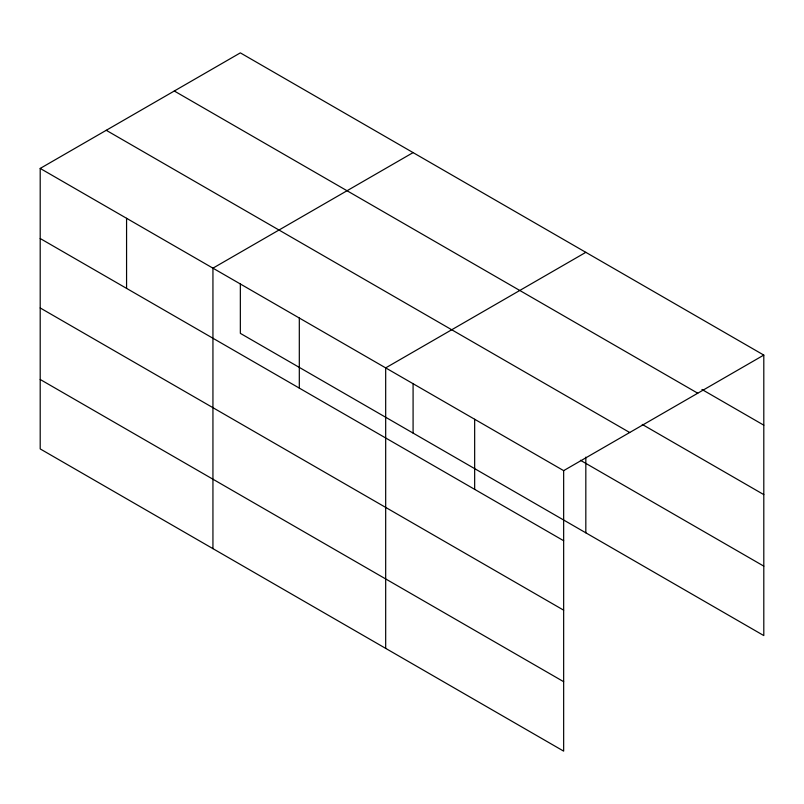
<?xml version="1.0" encoding="UTF-8"?>
<svg xmlns="http://www.w3.org/2000/svg" width="804" height="804" viewBox="0 0 804 804"><rect width="100%" height="100%" fill="white"/><g stroke="black" fill="none" stroke-linecap="round" stroke-linejoin="round"><path stroke-width="1.21" d="M563.654 610.166L563.654 470.641L40.2 168.428L40.2 448.913L563.654 751.127L563.654 610.166L40.2 307.952M240.346 283.762L240.346 333.358L763.8 635.572L763.8 355.087L240.346 52.873L40.2 168.428M413.085 152.609L212.939 268.164L212.939 548.64M585.825 252.335L385.679 367.89L385.679 648.376M563.654 470.641L763.8 355.087M701.942 389.468L763.8 425.175M174.297 91.013L697.751 393.216M642.255 424.432L763.8 494.611M106.249 130.298L629.703 432.512M580.428 460.27L763.8 566.137M40.2 238.517L563.654 540.73M40.2 379.478L563.654 681.691M585.825 457.114L585.825 532.821M474.661 419.266L474.661 489.355M413.085 383.498L413.085 433.085M299.309 318.022L299.309 388.121M126.57 218.296L126.57 288.385"/></g></svg>
